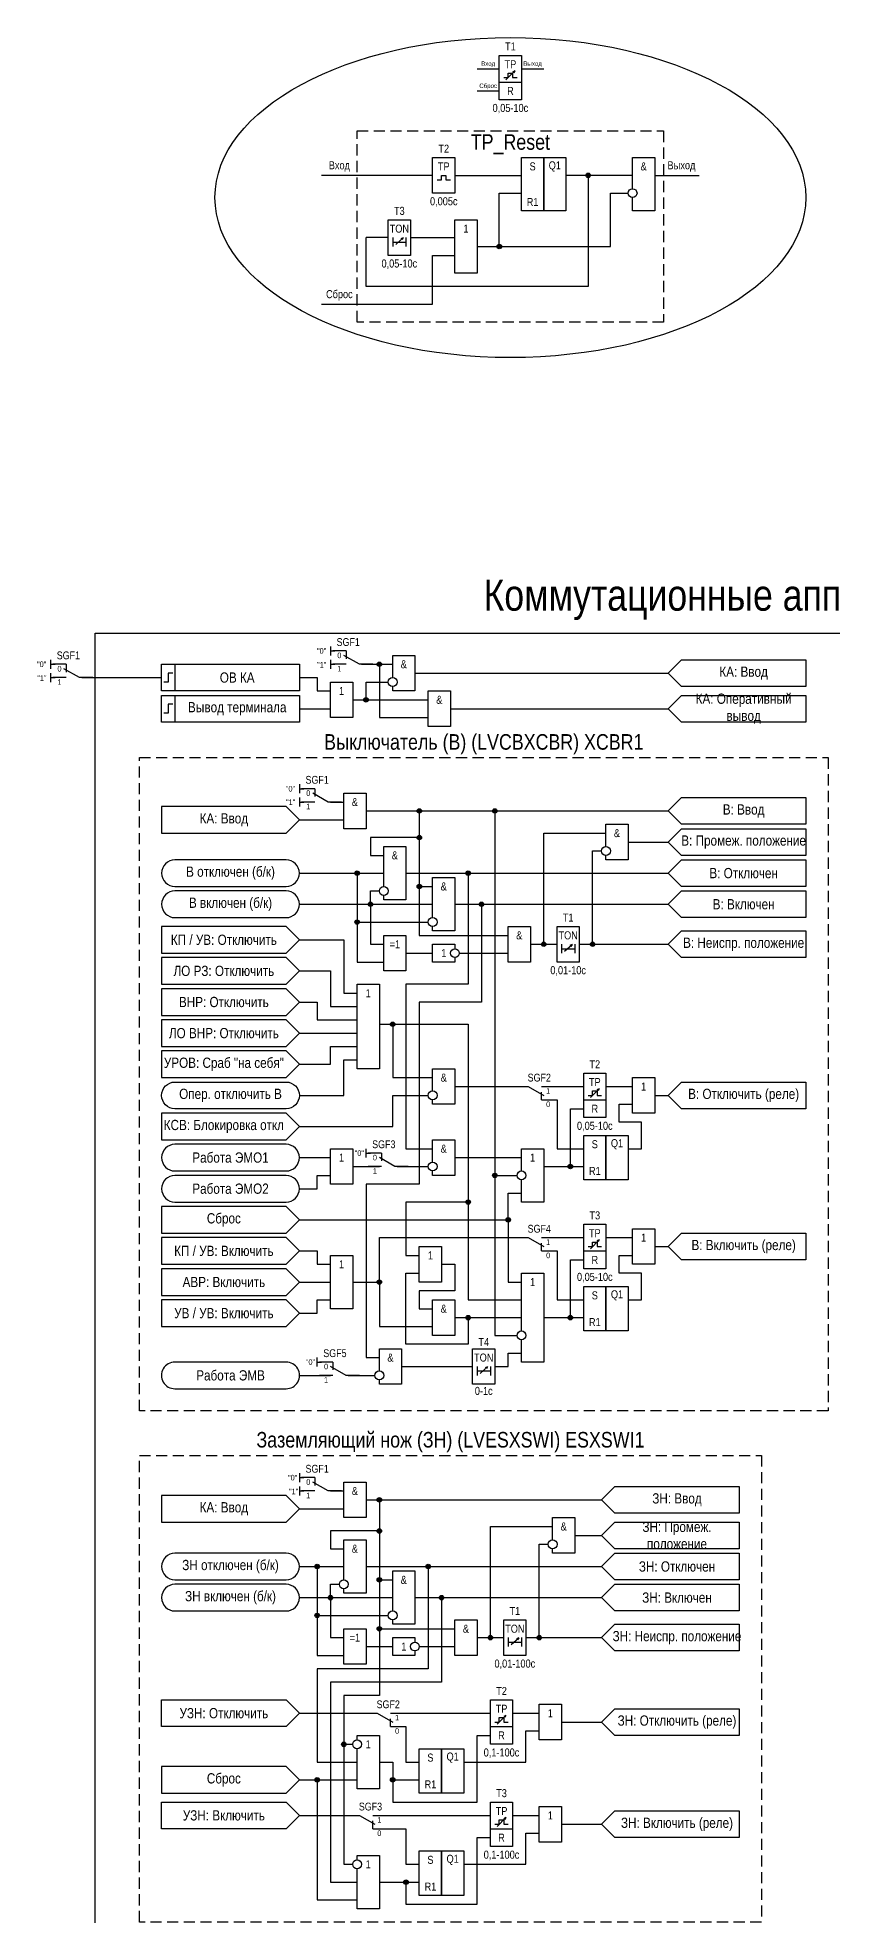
# Model space of a CAD drawing. Header units: millimetres. Extents: x -13 to 445, y 0 to 674.
# Drawn here: x -12.9 to 166, y 251.5 to 674 of the extents above; entities that cross this region are included whole.
import ezdxf
from ezdxf.enums import TextEntityAlignment as Align

# ---------------------------------------------------------------- set-up
doc = ezdxf.new("R2010")
doc.units = ezdxf.units.MM
doc.linetypes.add('штриховая2', pattern=[0.375, 0.25, -0.125])
doc.layers.add('TEXT', color=7, linetype='Continuous', lineweight=25)
doc.layers.add('Основная', color=7, linetype='Continuous')
doc.styles.add('2.5_Gost_RD', font='ARIALN.TTF', dxfattribs={"height": 2.5})
doc.styles.add('3.5_Gost_RD', font='ARIALN.TTF', dxfattribs={"height": 3.5})
doc.styles.add('Вывод', font='ARIALN.TTF', dxfattribs={"height": 2.5})
doc.styles.add('Компонент', font='ARIALN.TTF', dxfattribs={"height": 3.5})

# ---------------------------------------------------------------- blocks, each defined once
blk = doc.blocks.new('Точка')
at = {"ltscale": 100}
h = blk.add_hatch(color=256, dxfattribs=at)
h.dxf.hatch_style = 1
edge = h.paths.add_edge_path()
edge.add_arc((0, 0), 0.5, 0, 360)
blk.add_circle((0, 0), 0.5, dxfattribs=at)
blk = doc.blocks.new('*U958')
at = {"layer": 'Основная', "color": 0}
blk.add_line((0, 0), (7, 4), dxfattribs=at)
at = {"layer": 'Основная', "ltscale": 0.35}
blk.add_line((6, 6), (6, 2.5), dxfattribs=at)
blk = doc.blocks.new('*U1053')
at = {"layer": 'Основная', "color": 0}
for p, q in [((-3, 6), (-9, 6)), ((-3, 0), (-9, 0)), ((9, 0), (3, 0))]:
    blk.add_line(p, q, dxfattribs=at)
at = {"layer": 'Основная', "ltscale": 0.25, "xscale": -1}
blk.add_blockref('*U958', (3, 0), dxfattribs=at)
at = {"layer": 'Основная'}
for tag, height, style, p in [('ОУ', 3.5, 'Компонент', (-2, 10)), ('В1', 2.5, 'Вывод', (-13, 6)), ('В2', 2.5, 'Вывод', (-6, 4)), ('В3', 2.5, 'Вывод', (-6, -2))]:
    blk.add_attdef(tag, text='', height=height, dxfattribs=dict(at, style=style)).set_placement(p, align=Align.MIDDLE_CENTER)
blk = doc.blocks.new('*U1049')
at = {"layer": 'Основная', "color": 0}
for p, q in [((-9, 0), (-3, 0)), ((3, 6), (9, 6)), ((3, 0), (9, 0))]:
    blk.add_line(p, q, dxfattribs=at)
at = {"layer": 'Основная', "ltscale": 0.25}
blk.add_blockref('*U958', (-3, 0), dxfattribs=at)
at = {"layer": 'Основная'}
for tag, height, style, p in [('В2', 2.5, 'Вывод', (6, 8)), ('В3', 2.5, 'Вывод', (6, 2)), ('В1', 2.5, 'Вывод', (14, 6)), ('ОУ', 3.5, 'Компонент', (2, -4))]:
    blk.add_attdef(tag, text='', height=height, dxfattribs=dict(at, style=style)).set_placement(p, align=Align.MIDDLE_CENTER)
blk = doc.blocks.new('*U985')
at = {"layer": 'Основная', "color": 0}
for p, q in [((-3, 6), (-9, 6)), ((-3, 0), (-9, 0)), ((9, 0), (3, 0))]:
    blk.add_line(p, q, dxfattribs=at)
at = {"layer": 'Основная', "ltscale": 0.25, "xscale": -1}
blk.add_blockref('*U958', (3, 0), dxfattribs=at)
at = {"layer": 'Основная'}
for tag, height, style, p in [('ОУ', 3.5, 'Компонент', (-2, 10)), ('В1', 2.5, 'Вывод', (-14, 6)), ('В2', 2.5, 'Вывод', (-6, 4)), ('В3', 2.5, 'Вывод', (-6, -2))]:
    blk.add_attdef(tag, text='', height=height, dxfattribs=dict(at, style=style)).set_placement(p, align=Align.MIDDLE_CENTER)
blk = doc.blocks.new('*U1048')
at = {"layer": 'Основная', "color": 0}
for p, q in [((-9, 0), (-3, 0)), ((3, 6), (9, 6)), ((3, 0), (9, 0))]:
    blk.add_line(p, q, dxfattribs=at)
at = {"layer": 'Основная', "ltscale": 0.25}
blk.add_blockref('*U958', (-3, 0), dxfattribs=at)
at = {"layer": 'Основная'}
for tag, height, style, p in [('В2', 2.5, 'Вывод', (6, 8)), ('В3', 2.5, 'Вывод', (6, 2)), ('В1', 2.5, 'Вывод', (14, 6)), ('ОУ', 3.5, 'Компонент', (2, -4))]:
    blk.add_attdef(tag, text='', height=height, dxfattribs=dict(at, style=style)).set_placement(p, align=Align.MIDDLE_CENTER)

msp = doc.modelspace()

# ---------------------------------------------------------------- linework, layer by layer
at = {"ltscale": 100}
for p, q in [((92.5, 664.5), (94.5, 666.5)), ((94.5, 666.5), (93.99, 666.25)), ((94.5, 666.5), (94.26, 666.02)), ((96, 667), (101, 667)), ((76, 643), (51, 643)), ((81, 643), (96, 643)), ((121, 643), (106, 643)), ((111, 643), (111, 618)), ((126, 643), (136, 643)), ((91, 627), (91, 639)), ((91, 639), (96, 639)), ((116, 627), (116, 639)), ((116, 639), (120, 639)), ((66, 629), (61, 629)), ((61, 618), (61, 629)), ((71, 629), (71, 629)), ((71, 629), (81, 629)), ((86, 627), (116, 627)), ((111, 618), (61, 618)), ((53, 537), (53, 535)), ((53, 536), (54, 536)), ((53, 534), (53, 532)), ((53, 533), (54, 533)), ((53, 527), (53, 527)), ((46, 506), (46, 504)), ((46, 505), (47, 505)), ((46, 503), (46, 501)), ((46, 502), (47, 502)), ((109, 470), (109, 470)), ((111.5, 435.5), (113.5, 437.5)), ((113.5, 437.5), (112.99, 437.25)), ((113.5, 437.5), (113.26, 437.02)), ((61, 422), (61, 424)), ((61, 423), (62, 423)), ((111.5, 401.5), (113.5, 403.5)), ((113.5, 403.5), (112.99, 403.25)), ((113.5, 403.5), (113.26, 403.02)), ((50, 375), (50, 377)), ((46, 373), (53, 373)), ((50, 376), (51, 376)), ((90, 375), (90, 375)), ((46, 351), (46, 349)), ((46, 350), (47, 350)), ((46, 348), (46, 346)), ((46, 347), (47, 347)), ((97, 314), (97, 314)), ((90.5, 294.5), (92.5, 296.5)), ((92.5, 296.5), (91.99, 296.25)), ((92.5, 296.5), (92.26, 296.02)), ((90.5, 271.5), (92.5, 273.5)), ((92.5, 273.5), (91.99, 273.25)), ((92.5, 273.5), (92.26, 273.02))]:
    msp.add_line(p, q, dxfattribs=at)
at = {"color": 3, "ltscale": 100}
msp.add_line((86, 662), (91, 662), dxfattribs=at)
at = {"color": 7, "ltscale": 100}
for p, q in [((67.7, 627.46), (69.37, 628.95)), ((69.37, 628.95), (68.85, 628.73)), ((69.37, 628.95), (69.11, 628.48)), ((105.7, 468.46), (107.37, 469.95)), ((107.37, 469.95), (106.85, 469.73)), ((107.37, 469.95), (107.11, 469.48)), ((86.7, 373.46), (88.37, 374.95)), ((88.37, 374.95), (87.85, 374.73)), ((88.37, 374.95), (88.11, 374.48)), ((93.7, 312.46), (95.37, 313.95)), ((95.37, 313.95), (94.85, 313.73)), ((95.37, 313.95), (95.11, 313.48))]:
    msp.add_line(p, q, dxfattribs=at)
at = {"color": 6, "ltscale": 100}
for p, q in [((-10, 534), (-10, 532)), ((-10, 533), (-9, 533)), ((-10, 531), (-10, 529)), ((-10, 530), (-9, 530))]:
    msp.add_line(p, q, dxfattribs=at)
at = {"ltscale": 100}
for points in [[(91, 670), (96, 670), (96, 660), (91, 660)], [(91, 664), (96, 664), (96, 660), (91, 660)], [(76, 647), (81, 647), (81, 639), (76, 639)], [(96, 647), (101, 647), (101, 635), (96, 635)], [(101, 647), (106, 647), (106, 635), (101, 635)], [(66, 633), (71, 633), (71, 625), (66, 625)], [(81, 633), (86, 633), (86, 621), (81, 621)], [(15, 533), (46, 533), (46, 527), (15, 527)], [(15, 533), (18, 533), (18, 527), (15, 527)], [(53, 529), (58, 529), (58, 521), (53, 521)], [(15, 526), (46, 526), (46, 520), (15, 520)], [(15, 526), (18, 526), (18, 520), (15, 520)], [(75, 527), (80, 527), (80, 519), (75, 519)], [(56, 504), (61, 504), (61, 496), (56, 496)], [(15, 501), (15, 495), (43, 495), (46, 498), (43, 501)], [(15, 474), (15, 468), (43, 468), (46, 471), (43, 474)], [(93, 474), (98, 474), (98, 466), (93, 466)], [(104, 474), (109, 474), (109, 466), (104, 466)], [(65, 472), (70, 472), (70, 464), (65, 464)], [(15, 467), (15, 461), (43, 461), (46, 464), (43, 467)], [(59, 461), (64, 461), (64, 442), (59, 442)], [(15, 460), (15, 454), (43, 454), (46, 457), (43, 460)], [(15, 453), (15, 447), (43, 447), (46, 450), (43, 453)], [(15, 446), (15, 440), (43, 440), (46, 443), (43, 446)], [(110, 441), (115, 441), (115, 431), (110, 431)], [(121, 440), (126, 440), (126, 432), (121, 432)], [(15, 432), (15, 426), (43, 426), (46, 429), (43, 432)], [(110, 435), (115, 435), (115, 431), (110, 431)], [(110, 427), (115, 427), (115, 417), (110, 417)], [(115, 427), (120, 427), (120, 417), (115, 417)], [(53, 424), (58, 424), (58, 416), (53, 416)], [(15, 411), (15, 405), (43, 405), (46, 408), (43, 411)], [(110, 407), (115, 407), (115, 397), (110, 397)], [(121, 406), (126, 406), (126, 398), (121, 398)], [(15, 404), (15, 398), (43, 398), (46, 401), (43, 404)], [(73, 402), (78, 402), (78, 394), (73, 394)], [(53, 400), (58, 400), (58, 388), (53, 388)], [(110, 401), (115, 401), (115, 397), (110, 397)], [(15, 397), (15, 391), (43, 391), (46, 394), (43, 397)], [(110, 393), (115, 393), (115, 383), (110, 383)], [(115, 393), (120, 393), (120, 383), (115, 383)], [(15, 390), (15, 384), (43, 384), (46, 387), (43, 390)], [(76, 390), (81, 390), (81, 382), (76, 382)], [(85, 379), (90, 379), (90, 371), (85, 371)], [(56, 349), (61, 349), (61, 341), (56, 341)], [(15, 346), (15, 340), (43, 340), (46, 343), (43, 346)], [(81, 318), (86, 318), (86, 310), (81, 310)], [(92, 318), (97, 318), (97, 310), (92, 310)], [(56, 316), (61, 316), (61, 308), (56, 308)], [(15, 300), (43, 300), (46, 297), (43, 294), (15, 294)], [(89, 300), (94, 300), (94, 290), (89, 290)], [(100, 299), (105, 299), (105, 291), (100, 291)], [(89, 294), (94, 294), (94, 290), (89, 290)], [(73, 289), (78, 289), (78, 279), (73, 279)], [(78, 289), (83, 289), (83, 279), (78, 279)], [(15, 277), (43, 277), (46, 274), (43, 271), (15, 271)], [(89, 277), (94, 277), (94, 267), (89, 267)], [(100, 276), (105, 276), (105, 268), (100, 268)], [(89, 271), (94, 271), (94, 267), (89, 267)], [(73, 266), (78, 266), (78, 256), (73, 256)], [(78, 266), (83, 266), (83, 256), (78, 256)]]:
    msp.add_lwpolyline(points, close=True, dxfattribs=at)
for points in [[(86, 667), (91, 667)], [(92, 665), (93, 665), (93, 666), (94, 666), (94, 665), (95, 665)], [(121, 640), (121, 647), (126, 647), (126, 635), (121, 635), (121, 638)], [(77, 642), (78, 642), (78, 643), (79, 643), (79, 642), (80, 642)], [(67, 629), (67, 627)], [(67, 628), (70, 628)], [(70, 629), (70, 627)], [(51, 614), (76, 614), (76, 625), (81, 625)], [(60, 533), (67, 533)], [(60, 533), (64, 533), (64, 521), (75, 521)], [(67, 530), (67, 535), (72, 535), (72, 527), (67, 527), (67, 528)], [(129, 531), (132, 534), (160, 534), (160, 528), (132, 528), (129, 531)], [(46, 530), (50, 530), (50, 527), (53, 527)], [(58, 525), (61, 525), (61, 529), (66, 529)], [(72, 531), (129, 531)], [(58, 525), (75, 525)], [(129, 523), (132, 526), (160, 526), (160, 520), (132, 520), (129, 523)], [(46, 523), (53, 523)], [(80, 523), (129, 523)], [(129, 500), (132, 503), (160, 503), (160, 497), (132, 497), (129, 500)], [(53, 502), (56, 502)], [(61, 500), (129, 500)], [(61, 500), (90, 500), (90, 418), (95, 418)], [(61, 500), (90, 500), (90, 382), (95, 382)], [(61, 500), (73, 500), (73, 494), (62, 494), (62, 490), (65, 490)], [(61, 500), (73, 500), (73, 483), (76, 483)], [(61, 500), (73, 500), (73, 472), (93, 472)], [(46, 498), (56, 498)], [(98, 470), (101, 470), (101, 495), (115, 495)], [(115, 492), (115, 497), (120, 497), (120, 489), (115, 489), (115, 490)], [(129, 493), (132, 496), (160, 496), (160, 490), (132, 490), (129, 493)], [(65, 483), (65, 492), (70, 492), (70, 480), (65, 480), (65, 481)], [(109, 470), (112, 470), (112, 491), (114, 491)], [(120, 493), (129, 493)], [(46, 486), (65, 486)], [(46, 486), (59, 486), (59, 475), (75, 475)], [(46, 486), (59, 486), (59, 466), (65, 466)], [(70, 486), (84, 486), (84, 461), (70, 461), (70, 424), (76, 424)], [(70, 486), (129, 486)], [(129, 486), (132, 489), (160, 489), (160, 483), (132, 483), (129, 486)], [(46, 479), (62, 479), (62, 482), (64, 482)], [(76, 476), (76, 485), (81, 485), (81, 473), (76, 473), (76, 474)], [(129, 479), (132, 482), (160, 482), (160, 476), (132, 476), (129, 479)], [(46, 479), (76, 479)], [(46, 479), (62, 479), (62, 470), (65, 470)], [(81, 479), (87, 479), (87, 457), (73, 457), (73, 416), (61, 416), (61, 377), (64, 377)], [(81, 479), (129, 479)], [(46, 471), (56, 471), (56, 459), (59, 459)], [(81, 467), (81, 466), (76, 466), (76, 470), (81, 470), (81, 469)], [(98, 470), (104, 470)], [(105, 470), (105, 468)], [(105, 469), (108, 469)], [(108, 470), (108, 468)], [(109, 470), (129, 470)], [(129, 470), (132, 473), (160, 473), (160, 467), (132, 467), (129, 470)], [(70, 468), (76, 468)], [(82, 468), (93, 468)], [(46, 464), (53, 464), (53, 456), (59, 456)], [(46, 457), (50, 457), (50, 453), (59, 453)], [(46, 450), (59, 450)], [(64, 452), (67, 452), (67, 440), (76, 440)], [(64, 452), (84, 452), (84, 412), (70, 412), (70, 400), (73, 400)], [(64, 452), (84, 452), (84, 390), (96, 390)], [(46, 443), (53, 443), (53, 447), (59, 447)], [(46, 436), (56, 436), (56, 444), (59, 444)], [(76, 437), (76, 442), (81, 442), (81, 434), (76, 434), (76, 435)], [(46, 429), (67, 429), (67, 436), (75, 436)], [(81, 438), (97, 438)], [(101, 438), (110, 438)], [(111, 436), (112, 436), (112, 437), (113, 437), (113, 436), (114, 436)], [(115, 438), (121, 438)], [(126, 436), (129, 436)], [(129, 436), (132, 439), (160, 439), (160, 433), (132, 433), (129, 436)], [(101, 435), (104, 435), (104, 424), (110, 424)], [(101, 420), (107, 420), (107, 433), (110, 433)], [(120, 424), (123, 424), (123, 430), (118, 430), (118, 434), (121, 434)], [(76, 421), (76, 426), (81, 426), (81, 418), (76, 418), (76, 419)], [(96, 419), (96, 424), (101, 424), (101, 412), (96, 412), (96, 417)], [(46, 422), (53, 422)], [(58, 420), (64, 420)], [(68, 420), (75, 420)], [(81, 422), (96, 422)], [(101, 420), (110, 420)], [(46, 415), (50, 415), (50, 418), (53, 418)], [(46, 408), (93, 408), (93, 414), (96, 414)], [(46, 408), (93, 408), (93, 394), (96, 394)], [(58, 394), (64, 394), (64, 404), (97, 404)], [(101, 404), (110, 404)], [(111, 402), (112, 402), (112, 403), (113, 403), (113, 402), (114, 402)], [(115, 404), (121, 404)], [(126, 402), (129, 402)], [(129, 402), (132, 405), (160, 405), (160, 399), (132, 399), (129, 402)], [(46, 401), (50, 401), (50, 398), (53, 398)], [(78, 398), (81, 398), (81, 392), (73, 392), (73, 388), (76, 388)], [(101, 401), (104, 401), (104, 390), (110, 390)], [(101, 386), (107, 386), (107, 399), (110, 399)], [(120, 390), (123, 390), (123, 396), (118, 396), (118, 400), (121, 400)], [(46, 394), (53, 394)], [(58, 394), (64, 394), (64, 384), (76, 384)], [(81, 386), (84, 386), (84, 380), (70, 380), (70, 396), (73, 396)], [(96, 383), (96, 396), (101, 396), (101, 376), (96, 376), (96, 381)], [(46, 387), (50, 387), (50, 390), (53, 390)], [(81, 386), (96, 386)], [(101, 386), (110, 386)], [(64, 374), (64, 379), (69, 379), (69, 371), (64, 371), (64, 372)], [(90, 375), (93, 375), (93, 378), (96, 378)], [(57, 373), (63, 373)], [(69, 375), (85, 375)], [(86, 375), (86, 373)], [(86, 374), (89, 374)], [(89, 375), (89, 373)], [(53, 347), (56, 347)], [(114, 345), (117, 348), (145, 348), (145, 342), (117, 342), (114, 345)], [(46, 343), (56, 343)], [(61, 345), (64, 345), (64, 338), (53, 338), (53, 334), (56, 334)], [(61, 345), (64, 345), (64, 338), (64, 338), (64, 301), (56, 301), (56, 263), (58, 263)], [(61, 345), (64, 345), (64, 338), (64, 338), (64, 301), (56, 301), (56, 290), (58, 290)], [(61, 345), (114, 345)], [(61, 345), (64, 345), (64, 327), (67, 327)], [(61, 345), (64, 345), (64, 316), (81, 316)], [(86, 314), (89, 314), (89, 339), (103, 339)], [(103, 336), (103, 341), (108, 341), (108, 333), (103, 333), (103, 334)], [(114, 337), (117, 340), (145, 340), (145, 334), (117, 334), (114, 337)], [(56, 327), (56, 336), (61, 336), (61, 324), (56, 324), (56, 325)], [(97, 314), (100, 314), (100, 335), (102, 335)], [(108, 337), (114, 337)], [(46, 330), (56, 330)], [(46, 330), (50, 330), (50, 319), (66, 319)], [(46, 330), (50, 330), (50, 310), (56, 310)], [(61, 330), (75, 330), (75, 307), (50, 307), (50, 286), (59, 286)], [(61, 330), (114, 330)], [(114, 330), (117, 333), (145, 333), (145, 327), (117, 327), (114, 330)], [(46, 323), (53, 323), (53, 326), (55, 326)], [(67, 320), (67, 329), (72, 329), (72, 317), (67, 317), (67, 318)], [(114, 323), (117, 326), (145, 326), (145, 320), (117, 320), (114, 323)], [(46, 323), (67, 323)], [(46, 323), (53, 323), (53, 314), (56, 314)], [(72, 323), (78, 323), (78, 304), (53, 304), (53, 259), (59, 259)], [(72, 323), (114, 323)], [(114, 314), (117, 317), (145, 317), (145, 311), (117, 311), (114, 314)], [(72, 311), (72, 310), (67, 310), (67, 314), (72, 314), (72, 313)], [(86, 314), (92, 314)], [(93, 314), (93, 312)], [(93, 313), (96, 313)], [(96, 314), (96, 312)], [(97, 314), (114, 314)], [(61, 312), (67, 312)], [(73, 312), (81, 312)], [(46, 297), (63, 297)], [(67, 297), (89, 297)], [(90, 295), (91, 295), (91, 296), (92, 296), (92, 295), (93, 295)], [(94, 297), (100, 297)], [(114, 295), (117, 298), (145, 298), (145, 292), (117, 292), (114, 295)], [(59, 291), (59, 292), (64, 292), (64, 280), (59, 280), (59, 289)], [(64, 286), (67, 286), (67, 277), (86, 277), (86, 292), (89, 292)], [(67, 294), (70, 294), (70, 286), (73, 286)], [(83, 286), (97, 286), (97, 293), (100, 293)], [(105, 295), (114, 295)], [(64, 286), (67, 286), (67, 282), (73, 282)], [(114, 272), (117, 275), (145, 275), (145, 269), (117, 269), (114, 272)], [(46, 274), (59, 274)], [(63, 274), (89, 274)], [(63, 271), (70, 271), (70, 263), (73, 263)], [(90, 272), (91, 272), (91, 273), (92, 273), (92, 272), (93, 272)], [(94, 274), (100, 274)], [(105, 272), (114, 272)], [(64, 259), (70, 259), (70, 254), (86, 254), (86, 269), (89, 269)], [(83, 263), (97, 263), (97, 270), (100, 270)], [(59, 264), (59, 265), (64, 265), (64, 253), (59, 253), (59, 262)], [(64, 259), (73, 259)]]:
    msp.add_lwpolyline(points, dxfattribs=at)
at = {"linetype": 'штриховая2', "ltscale": 10}
for points in [[(59, 653), (128, 653), (128, 610), (59, 610)], [(165, 365), (10, 365), (10, 512), (165, 512)], [(150, 250), (10, 250), (10, 355), (150, 355)]]:
    msp.add_lwpolyline(points, close=True, dxfattribs=at)
at = {"color": 3, "ltscale": 100}
for points in [[(0, 540), (295, 540), (295, 0), (0, 0)], [(15, 285), (15, 279), (43, 279), (46, 282), (43, 285)]]:
    msp.add_lwpolyline(points, close=True, dxfattribs=at)
at = {"color": 6, "ltscale": 100}
msp.add_lwpolyline([(-3, 530), (15, 530)], dxfattribs=at)
at = {"lineweight": 30, "ltscale": 100}
for points in [[(17.5, 531), (16.5, 531), (16.5, 529), (15.5, 529)], [(17.5, 524), (16.5, 524), (16.5, 522), (15.5, 522)]]:
    msp.add_lwpolyline(points, dxfattribs=at)
at = {"ltscale": 100}
for points in [[(18, 483), (43, 483, 1), (43, 489), (18, 489, 1)], [(18, 476), (43, 476, 1), (43, 482), (18, 482, 1)], [(18, 433, -1), (18, 439), (43, 439, -1), (43, 433)], [(18, 419), (43, 419, 1), (43, 425), (18, 425, 1)], [(18, 412), (43, 412, 1), (43, 418), (18, 418, 1)], [(18, 370), (43, 370, 1.013985), (43, 376), (18, 376, 1.013985)], [(18, 327), (43, 327, 1), (43, 333), (18, 333, 1)], [(18, 320), (43, 320, 1), (43, 326), (18, 326, 1)]]:
    msp.add_lwpolyline(points, format="xyb", close=True, dxfattribs=at)
at = {"color": 3, "ltscale": 100}
for points in [[(46, 282), (59, 282)], [(46, 282), (50, 282), (50, 255), (59, 255)]]:
    msp.add_lwpolyline(points, dxfattribs=at)
at = {"ltscale": 100}
for centre in [(121, 639), (115, 491), (65, 482), (76, 475), (96, 418), (96, 382), (103, 335), (56, 326), (67, 319), (59, 290), (59, 263)]:
    msp.add_circle(centre, 1, dxfattribs=at)
for centre in [(67, 529), (81, 468), (76, 436), (76, 420), (64, 373), (72, 312)]:
    msp.add_circle(centre, 1)
at = {"color": 3, "ltscale": 100}
msp.add_ellipse((93.5, 638), major_axis=(-66.5, 0), ratio=0.541353, dxfattribs=at)

# ---------------------------------------------------------------- block references
at = {"color": 2, "ltscale": 100}
for p in [(111, 643), (91, 627), (59, 486), (84, 486), (73, 483), (62, 479), (87, 479), (59, 475), (101, 470), (112, 470), (64, 345), (64, 338), (50, 330), (75, 330), (64, 327), (53, 323), (78, 323), (50, 319), (64, 316), (89, 314), (100, 314), (50, 282)]:
    msp.add_blockref('Точка', p, dxfattribs=at)
at = {"ltscale": 100}
for p in [(64, 533), (61, 525), (73, 500), (90, 500), (73, 494), (67, 452), (90, 418), (107, 420), (84, 412), (93, 408), (64, 394), (84, 386), (107, 386), (56, 290), (67, 282), (70, 259)]:
    msp.add_blockref('Точка', p, dxfattribs=at)
at = {"ltscale": 100, "xscale": 0.5, "yscale": 0.5, "zscale": 0.5}
msp.add_blockref('*U1053', (66, 420), dxfattribs=at).add_auto_attribs({'ОУ': 'SGF3', 'В1': '"0"', 'В2': '0', 'В3': '1'})
at = {"layer": 'Основная', "ltscale": 0.25, "xscale": 0.5, "yscale": 0.5, "zscale": 0.5}
for name, p, values in [('*U985', (58, 533), {'ОУ': 'SGF1', 'В1': '"0"', 'В2': '0', 'В3': '1'}), ('*U985', (51, 502), {'ОУ': 'SGF1', 'В1': '"0"', 'В2': '0', 'В3': '1'}), ('*U1053', (55, 373), {'ОУ': 'SGF5', 'В1': '"0"', 'В2': '0', 'В3': '1'}), ('*U1053', (51, 347), {'ОУ': 'SGF1', 'В1': '"0"', 'В2': '0', 'В3': '1'})]:
    msp.add_blockref(name, p, dxfattribs=at).add_auto_attribs(values)
at = {"layer": 'Основная', "color": 6, "ltscale": 0.25, "xscale": 0.5, "yscale": 0.5, "zscale": 0.5}
msp.add_blockref('*U985', (-5, 530), dxfattribs=at).add_auto_attribs({'ОУ': 'SGF1', 'В1': '"0"', 'В2': '0', 'В3': '1'})
at = {"layer": 'Основная', "ltscale": 0.25}
ref = msp.add_blockref('*U1048', (99, 438), dxfattribs=dict(at, xscale=-0.5, yscale=0.5, zscale=0.5, rotation=180))
ref.add_attrib('ОУ', 'SGF2', dxfattribs={"height": 1.75, "style": 'Компонент'}).set_placement((100, 440), align=Align.MIDDLE_CENTER)
ref.add_attrib('В2', '0', dxfattribs={"height": 1.25, "style": 'Вывод'}).set_placement((102, 434), align=Align.MIDDLE_CENTER)
ref.add_attrib('В3', '1', dxfattribs={"height": 1.25, "style": 'Вывод'}).set_placement((102, 437), align=Align.MIDDLE_CENTER)
ref = msp.add_blockref('*U1048', (99, 404), dxfattribs=dict(at, xscale=-0.5, yscale=0.5, zscale=0.5, rotation=180))
ref.add_attrib('ОУ', 'SGF4', dxfattribs={"height": 1.75, "style": 'Компонент'}).set_placement((100, 406), align=Align.MIDDLE_CENTER)
ref.add_attrib('В2', '0', dxfattribs={"height": 1.25, "style": 'Вывод'}).set_placement((102, 400), align=Align.MIDDLE_CENTER)
ref.add_attrib('В3', '1', dxfattribs={"height": 1.25, "style": 'Вывод'}).set_placement((102, 403), align=Align.MIDDLE_CENTER)
ref = msp.add_blockref('*U1049', (65, 297), dxfattribs=dict(at, xscale=-0.5, yscale=0.5, zscale=0.5, rotation=180))
ref.add_attrib('ОУ', 'SGF2', dxfattribs={"height": 1.75, "style": 'Компонент'}).set_placement((66, 299), align=Align.MIDDLE_CENTER)
ref.add_attrib('В2', '0', dxfattribs={"height": 1.25, "style": 'Вывод'}).set_placement((68, 293), align=Align.MIDDLE_CENTER)
ref.add_attrib('В3', '1', dxfattribs={"height": 1.25, "style": 'Вывод'}).set_placement((68, 296), align=Align.MIDDLE_CENTER)
ref = msp.add_blockref('*U1049', (61, 274), dxfattribs=dict(at, xscale=-0.5, yscale=0.5, zscale=0.5, rotation=180))
ref.add_attrib('ОУ', 'SGF3', dxfattribs={"height": 1.75, "style": 'Компонент'}).set_placement((62, 276), align=Align.MIDDLE_CENTER)
ref.add_attrib('В2', '0', dxfattribs={"height": 1.25, "style": 'Вывод'}).set_placement((64, 270), align=Align.MIDDLE_CENTER)
ref.add_attrib('В3', '1', dxfattribs={"height": 1.25, "style": 'Вывод'}).set_placement((64, 273), align=Align.MIDDLE_CENTER)

# ---------------------------------------------------------------- texts
at = {"ltscale": 100, "attachment_point": 5}
for s, insert, char_height, width, style in [('T1', (93.5, 672), 1.8, 5, '2.5_Gost_RD'), ('Вход', (88.5, 668), 1, 5, '2.5_Gost_RD'), ('TP', (93.5, 668), 1.8, 5, '2.5_Gost_RD'), ('Выход', (98.5, 668), 1, 5, '2.5_Gost_RD'), ('Сброс', (88.5, 663), 1, 5, '2.5_Gost_RD'), ('R', (93.5, 662), 1.8, 5, '2.5_Gost_RD'), ('0,05-10с', (93.5, 658), 1.8, 5, '2.5_Gost_RD'), ('T2', (78.5, 649), 1.8, 5, '2.5_Gost_RD'), ('Вход', (55, 645), 1.8, 8, '2.5_Gost_RD'), ('TP', (78.5, 645), 1.8, 5, '2.5_Gost_RD'), ('S', (98.5, 645), 1.8, 5, '2.5_Gost_RD'), ('Q1', (103.5, 645), 1.8, 5, '2.5_Gost_RD'), ('&', (123.5, 645), 1.8, 5, '2.5_Gost_RD'), ('Выход', (132, 645), 1.8, 8, '2.5_Gost_RD'), ('0,005с', (78.5, 637), 1.8, 5, '2.5_Gost_RD'), ('T3', (68.5, 635), 1.8, 5, '2.5_Gost_RD'), ('R1', (98.5, 637), 1.8, 5, '2.5_Gost_RD'), ('TON', (68.5, 631), 1.8, 5, '2.5_Gost_RD'), ('1', (83.5, 631), 1.8, 5, '2.5_Gost_RD'), ('0,05-10с', (68.5, 623), 1.8, 5, '2.5_Gost_RD'), ('Сброс', (55, 616), 1.8, 8, '2.5_Gost_RD'), ('{\\C3;Коммутационные аппараты (КА)}', (148, 547.5), 7, 294, '3.5_Gost_RD'), ('&', (69.5, 533), 1.8, 5, '2.5_Gost_RD'), ('КА: Ввод', (146, 531), 2.3, 28, '2.5_Gost_RD'), ('1', (55.5, 527), 1.8, 5, '2.5_Gost_RD'), ('&', (77.5, 525), 1.8, 5, '2.5_Gost_RD'), ('КА: Оперативный вывод', (146, 523), 2.3, 28, '2.5_Gost_RD'), ('&', (58.5, 502), 1.8, 5, '2.5_Gost_RD'), ('В: Ввод', (146, 500), 2.3, 28, '2.5_Gost_RD'), ('&', (117.5, 495), 1.8, 5, '2.5_Gost_RD'), ('&', (67.5, 490), 1.8, 5, '2.5_Gost_RD'), ('&', (78.5, 483), 1.8, 5, '2.5_Gost_RD'), ('T1', (106.5, 476), 1.8, 5, '2.5_Gost_RD'), ('=1', (67.5, 470), 1.8, 5, '2.5_Gost_RD'), ('&', (95.5, 472), 1.8, 5, '2.5_Gost_RD'), ('TON', (106.5, 472), 1.8, 5, '2.5_Gost_RD'), ('1', (78.5, 468), 1.8, 5, '2.5_Gost_RD'), ('0,01-10с', (106.5, 464), 1.8, 5, '2.5_Gost_RD'), ('1', (61.5, 459), 1.8, 5, '2.5_Gost_RD'), ('T2', (112.5, 443), 1.8, 5, '2.5_Gost_RD'), ('&', (78.5, 440), 1.8, 5, '2.5_Gost_RD'), ('TP', (112.5, 439), 1.8, 5, '2.5_Gost_RD'), ('Опер. отключить В', (30.5, 436), 2.3, 31, '2.5_Gost_RD'), ('1', (123.5, 438), 1.8, 5, '2.5_Gost_RD'), ('R', (112.5, 433), 1.8, 5, '2.5_Gost_RD'), ('0,05-10с', (112.5, 429), 1.8, 5, '2.5_Gost_RD'), ('1', (55.5, 422), 1.8, 5, '2.5_Gost_RD'), ('&', (78.5, 424), 1.8, 5, '2.5_Gost_RD'), ('1', (98.5, 422), 1.8, 5, '2.5_Gost_RD'), ('S', (112.5, 425), 1.8, 5, '2.5_Gost_RD'), ('Q1', (117.5, 425), 1.8, 5, '2.5_Gost_RD'), ('R1', (112.5, 419), 1.8, 5, '2.5_Gost_RD'), ('T3', (112.5, 409), 1.8, 5, '2.5_Gost_RD'), ('TP', (112.5, 405), 1.8, 5, '2.5_Gost_RD'), ('1', (123.5, 404), 1.8, 5, '2.5_Gost_RD'), ('1', (55.5, 398), 1.8, 5, '2.5_Gost_RD'), ('1', (75.5, 400), 1.8, 5, '2.5_Gost_RD'), ('R', (112.5, 399), 1.8, 5, '2.5_Gost_RD'), ('1', (98.5, 394), 1.8, 5, '2.5_Gost_RD'), ('0,05-10с', (112.5, 395), 1.8, 5, '2.5_Gost_RD'), ('&', (78.5, 388), 1.8, 5, '2.5_Gost_RD'), ('S', (112.5, 391), 1.8, 5, '2.5_Gost_RD'), ('Q1', (117.5, 391), 1.8, 5, '2.5_Gost_RD'), ('R1', (112.5, 385), 1.8, 5, '2.5_Gost_RD'), ('T4', (87.5, 380.5), 1.8, 5, '2.5_Gost_RD'), ('&', (66.5, 377), 1.8, 5, '2.5_Gost_RD'), ('TON', (87.5, 377), 1.8, 5, '2.5_Gost_RD'), ('0-1с', (87.5, 369.5), 1.8, 5, '2.5_Gost_RD'), ('&', (58.5, 347), 1.8, 5, '2.5_Gost_RD'), ('ЗН: Ввод', (131, 345), 2.3, 28, '2.5_Gost_RD'), ('&', (105.5, 339), 1.8, 5, '2.5_Gost_RD'), ('ЗН: Промеж. положение', (131, 337), 2.3, 28, '2.5_Gost_RD'), ('&', (58.5, 334), 1.8, 5, '2.5_Gost_RD'), ('ЗН отключен (б/к)', (30.5, 330), 2.3, 31, '2.5_Gost_RD'), ('ЗН: Отключен', (131, 330), 2.3, 28, '2.5_Gost_RD'), ('&', (69.5, 327), 1.8, 5, '2.5_Gost_RD'), ('ЗН включен (б/к)', (30.5, 323), 2.3, 31, '2.5_Gost_RD'), ('ЗН: Включен', (131, 323), 2.3, 28, '2.5_Gost_RD'), ('&', (83.5, 316), 1.8, 5, '2.5_Gost_RD'), ('TON', (94.5, 316), 1.8, 5, '2.5_Gost_RD'), ('T1', (94.5, 320), 1.8, 5, '2.5_Gost_RD'), ('=1', (58.5, 314), 1.8, 5, '2.5_Gost_RD'), ('1', (69.5, 312), 1.8, 5, '2.5_Gost_RD'), ('ЗН: Неиспр. положение', (131, 314), 2.3, 28, '2.5_Gost_RD'), ('0,01-100с', (94.5, 308), 1.8, 5, '2.5_Gost_RD'), ('T2', (91.5, 302), 1.8, 5, '2.5_Gost_RD'), ('УЗН: Отключить', (29, 297), 2.3, 28, '2.5_Gost_RD'), ('TP', (91.5, 298), 1.8, 5, '2.5_Gost_RD'), ('1', (102.5, 297), 1.8, 5, '2.5_Gost_RD'), ('ЗН: Отключить (реле)', (131, 295), 2.3, 28, '2.5_Gost_RD'), ('R', (91.5, 292), 1.8, 5, '2.5_Gost_RD'), ('1', (61.5, 290), 1.8, 5, '2.5_Gost_RD'), ('S', (75.5, 287), 1.8, 5, '2.5_Gost_RD'), ('Q1', (80.5, 287), 1.8, 5, '2.5_Gost_RD'), ('0,1-100с', (91.5, 288), 1.8, 5, '2.5_Gost_RD'), ('R1', (75.5, 281), 1.8, 5, '2.5_Gost_RD'), ('T3', (91.5, 279), 1.8, 5, '2.5_Gost_RD'), ('УЗН: Включить', (29, 274), 2.3, 28, '2.5_Gost_RD'), ('TP', (91.5, 275), 1.8, 5, '2.5_Gost_RD'), ('1', (102.5, 274), 1.8, 5, '2.5_Gost_RD'), ('ЗН: Включить (реле)', (131, 272), 2.3, 28, '2.5_Gost_RD'), ('R', (91.5, 269), 1.8, 5, '2.5_Gost_RD'), ('1', (61.5, 263), 1.8, 5, '2.5_Gost_RD'), ('S', (75.5, 264), 1.8, 5, '2.5_Gost_RD'), ('Q1', (80.5, 264), 1.8, 5, '2.5_Gost_RD'), ('0,1-100с', (91.5, 265), 1.8, 5, '2.5_Gost_RD'), ('R1', (75.5, 258), 1.8, 5, '2.5_Gost_RD')]:
    msp.add_mtext(s, dxfattribs=dict(at, insert=insert, char_height=char_height, width=width, style=style))
at = {"color": 30, "ltscale": 100, "char_height": 3.5, "attachment_point": 5, "style": '3.5_Gost_RD'}
for s, insert, width in [('{\\C3;ТР_Reset}', (93.5, 650), 69), ('Выключатель (В) (LVCBXCBR) {\\C6;XCBR1}', (87.5, 515), 155), ('Заземляющий нож (ЗН) (LVESXSWI) {\\C6;ESXSWI1}', (80, 358), 140)]:
    msp.add_mtext(s, dxfattribs=dict(at, insert=insert, width=width))
at = {"ltscale": 100, "char_height": 1.25, "attachment_point": 1, "style": '3.5_Gost_RD'}
for insert in [(50, 533.5), (43, 502.6), (43.66, 347.51)]:
    msp.add_mtext_dynamic_manual_height_columns('"1"', width=2, gutter_width=17.5, heights=[0], dxfattribs=dict(at, insert=insert))
at = {"color": 6, "ltscale": 100, "insert": (-13, 530.5), "char_height": 1.25, "attachment_point": 1, "style": '3.5_Gost_RD'}
msp.add_mtext_dynamic_manual_height_columns('"1"', width=2, gutter_width=17.5, heights=[0], dxfattribs=at)
at = {"color": 0, "ltscale": 100, "char_height": 2.3, "width": 28, "attachment_point": 5, "style": '2.5_Gost_RD'}
for s, insert in [('{\\C256;ОВ КА}', (32, 530)), ('{\\C256;Вывод терминала}', (32, 523))]:
    msp.add_mtext(s, dxfattribs=dict(at, insert=insert))
at = {"layer": 'TEXT', "ltscale": 100, "char_height": 2.3, "attachment_point": 5, "style": '2.5_Gost_RD'}
for s, insert, width in [('КА: Ввод', (29, 498), 28), ('В: Промеж. положение', (146, 493), 28), ('В отключен (б/к)', (30.5, 486), 31), ('В: Отключен', (146, 486), 28), ('В включен (б/к)', (30.5, 479), 31), ('В: Включен', (146, 479), 28), ('КП / УВ: Отключить', (29, 471), 28), ('В: Неиспр. положение', (146, 470), 28), ('ЛО РЗ: Отключить', (29, 464), 28), ('ВНР: Отключить', (29, 457), 28), ('ЛО ВНР: Отключить', (29, 450), 28), ('УРОВ: Сраб "на себя"', (29, 443), 28), ('В: Отключить (реле)', (146, 436), 28), ('КСВ: Блокировка откл', (29, 429), 28), ('Работа ЭМО1', (30.5, 422), 31), ('Работа ЭМО2', (30.5, 415), 31), ('Сброс', (29, 408), 28), ('КП / УВ: Включить', (29, 401), 28), ('В: Включить (реле)', (146, 402), 28), ('АВР: Включить', (29, 394), 28), ('УВ / УВ: Включить', (29, 387), 28), ('Работа ЭМВ', (30.5, 373), 31), ('КА: Ввод', (29, 343), 28)]:
    msp.add_mtext(s, dxfattribs=dict(at, insert=insert, width=width))
at = {"layer": 'TEXT', "color": 3, "ltscale": 100, "insert": (29, 282), "char_height": 2.3, "width": 28, "attachment_point": 5, "style": '2.5_Gost_RD'}
msp.add_mtext('Сброс', dxfattribs=at)

doc.saveas('drawing.dxf')
